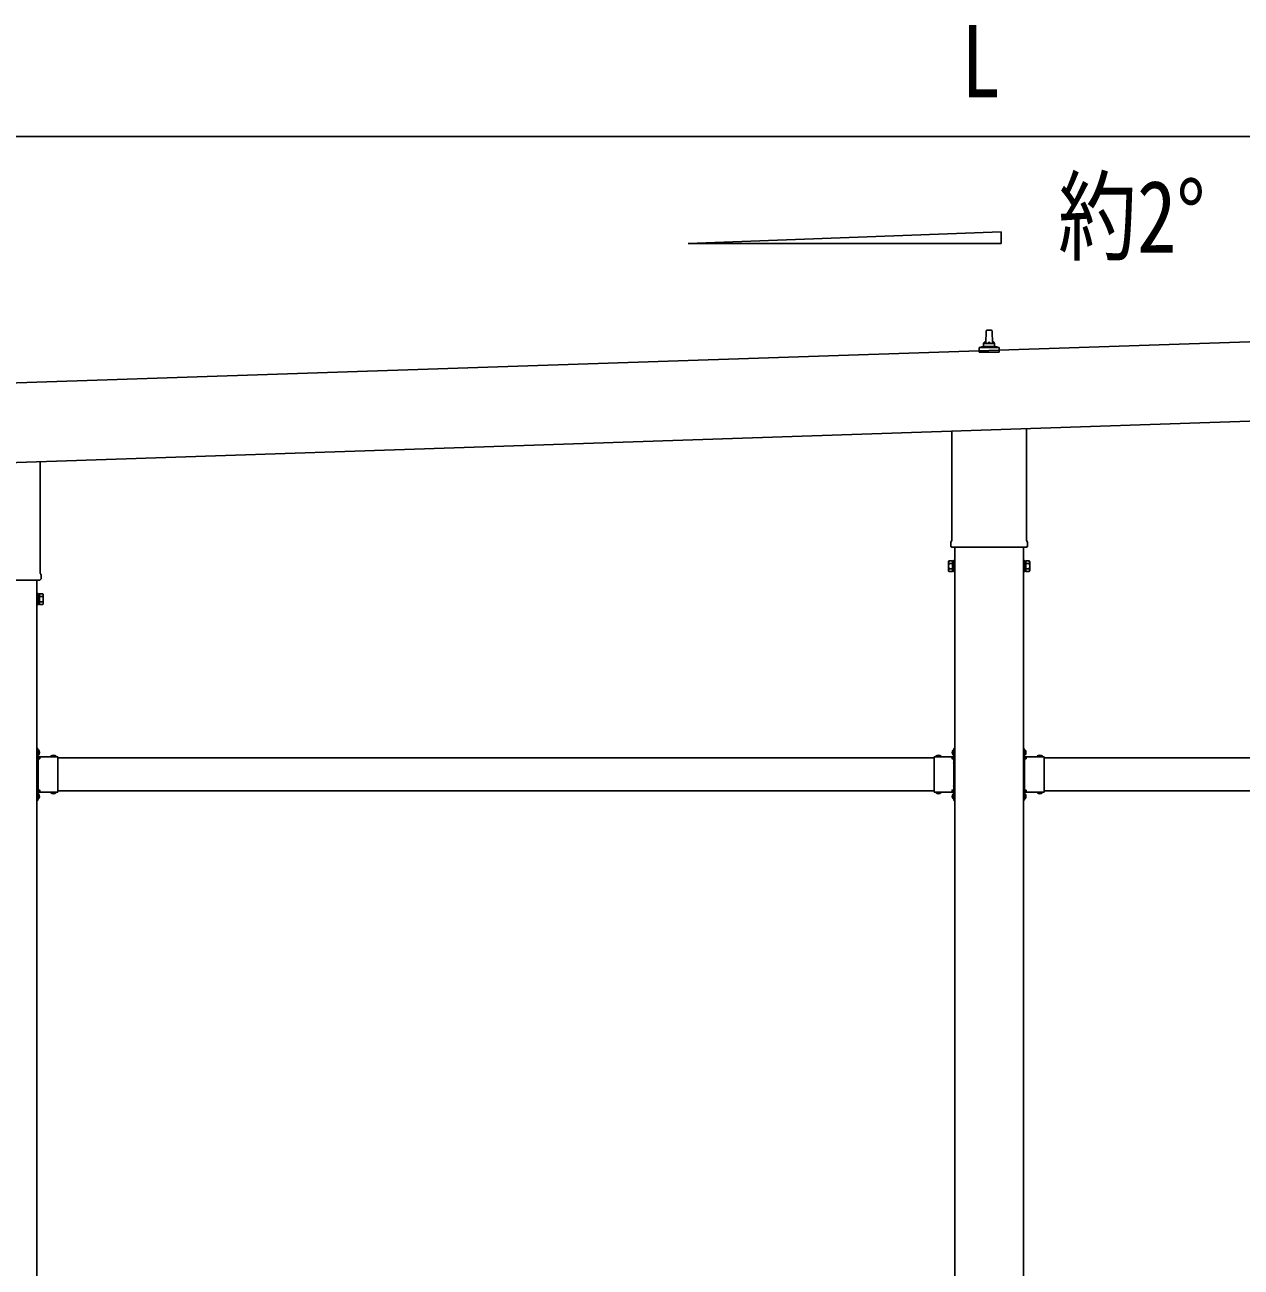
# Model space of a CAD drawing. Units: millimetres, scale not verified. Extents: x -16820 to 16820, y -11880 to 11880.
# Drawn here: x -2952 to -732, y -819 to 1448 of the extents above; entities that cross this region are included whole.
import ezdxf
from ezdxf.enums import TextEntityAlignment as Align

# ---------------------------------------------------------------- set-up
doc = ezdxf.new("R2010")
doc.units = ezdxf.units.MM
doc.header["$LTSCALE"] = 50
for name, color, linetype in [('0-2_USER1', 3, 'Continuous'), ('0-4_YKK_13', 4, 'Continuous'), ('0-5_YKK_A1', 4, 'Continuous'), ('0-6_YKK_D', 6, 'Continuous')]:
    doc.layers.add(name, color=color, linetype=linetype)
doc.styles.add('ＭＳ ゴシック', font='')
doc.styles.get('ＭＳ ゴシック').set_extended_font_data('MS Gothic')

msp = doc.modelspace()

# ---------------------------------------------------------------- linework, layer by layer
at = {"layer": '0-4_YKK_13'}
for p, q in [((-1197.92, 866.26), (-1197.19, 889.79)), ((-1196.19, 890.76), (-1187.65, 890.76)), ((-1186.65, 889.79), (-1185.92, 866.26)), ((-1201.92, 862.05), (-1201.92, 866.26)), ((-1200.92, 866.26), (-1182.92, 866.26)), ((-1181.92, 862.05), (-1181.92, 866.26)), ((-1210.17, 850.76), (-1210.17, 858.47)), ((-1173.67, 850.76), (-1210.17, 850.76)), ((-1209.79, 859.26), (-1174.05, 859.26)), ((-1209.41, 859.45), (-1202.69, 861.08)), ((-1202.3, 861.26), (-1181.54, 861.26)), ((-1174.44, 859.45), (-1181.16, 861.08)), ((-1173.67, 850.76), (-1173.67, 858.47)), ((-1260.22, 506.77), (-1260.22, 706.35)), ((-1123.62, 710.9), (-1123.62, 506.77)), ((-2923.62, 650.9), (-2923.62, 446.77)), ((-1261.92, 498), (-1261.92, 503.5)), ((-1121.92, 503.5), (-1121.92, 498)), ((-1123.98, 494.5), (-1259.86, 494.5)), ((-1265.92, 468.5), (-1265.16, 469.81)), ((-1265.92, 468.5), (-1265.92, 451.5)), ((-1258.92, 464.91), (-1265.16, 464.91)), ((-1258.92, 455.09), (-1265.16, 455.09)), ((-1124.92, 464.91), (-1118.68, 464.91)), ((-1124.92, 455.09), (-1118.68, 455.09)), ((-1117.92, 468.5), (-1118.68, 469.81)), ((-1117.92, 468.5), (-1117.92, 451.5)), ((-2923.98, 434.5), (-3059.86, 434.5)), ((-2921.92, 443.5), (-2921.92, 438)), ((-1265.92, 451.5), (-1265.16, 450.19)), ((-1258.92, 450.19), (-1265.16, 450.19)), ((-1256.42, 450.8), (-1258.92, 450.8)), ((-1127.42, 450.8), (-1124.92, 450.8)), ((-1124.92, 450.19), (-1118.68, 450.19)), ((-1117.92, 451.5), (-1118.68, 450.19)), ((-2917.92, 408.5), (-2918.68, 409.81)), ((-2917.92, 408.5), (-2917.92, 391.5)), ((-2927.42, 390.8), (-2924.92, 390.8)), ((-2924.92, 404.91), (-2918.68, 404.91)), ((-2924.92, 395.09), (-2918.68, 395.09)), ((-2924.92, 390.19), (-2918.68, 390.19)), ((-2917.92, 391.5), (-2918.68, 390.19)), ((-2927.82, 127.5), (-2929.42, 127.5)), ((-2929.42, 123), (-2927.82, 123)), ((-2927.82, 122), (-2929.42, 122)), ((-2923.72, 120), (-2929.42, 120)), ((-2927.82, 118), (-2929.42, 118)), ((-2929.42, 117), (-2927.82, 117)), ((-2927.82, 110.54), (-2927.82, 127.5)), ((-2927.82, 124.03), (-2927.82, 115.96)), ((-2927.82, 121.13), (-2925.16, 122.45)), ((-2927.82, 118.87), (-2925.16, 117.55)), ((-2926.96, 124.73), (-2927.12, 124.73)), ((-2926.96, 115.26), (-2927.12, 115.26)), ((-2900.55, 112.1), (-2901.87, 114.76)), ((-2898.3, 112.1), (-2896.97, 114.76)), ((-1285.55, 112.1), (-1286.87, 114.76)), ((-1283.3, 112.1), (-1281.97, 114.76)), ((-1260.12, 120), (-1254.42, 120)), ((-1256.02, 121.13), (-1258.68, 122.45)), ((-1256.02, 118.87), (-1258.68, 117.55)), ((-1256.88, 124.73), (-1256.72, 124.73)), ((-1256.88, 115.26), (-1256.72, 115.26)), ((-1256.02, 127.5), (-1254.42, 127.5)), ((-1256.02, 110.54), (-1256.02, 127.5)), ((-1256.02, 124.03), (-1256.02, 115.96)), ((-1254.42, 123), (-1256.02, 123)), ((-1256.02, 122), (-1254.42, 122)), ((-1256.02, 118), (-1254.42, 118)), ((-1254.42, 117), (-1256.02, 117)), ((-1127.82, 127.5), (-1129.42, 127.5)), ((-1129.42, 123), (-1127.82, 123)), ((-1127.82, 122), (-1129.42, 122)), ((-1123.72, 120), (-1129.42, 120)), ((-1127.82, 118), (-1129.42, 118)), ((-1129.42, 117), (-1127.82, 117)), ((-1127.82, 110.54), (-1127.82, 127.5)), ((-1127.82, 124.03), (-1127.82, 115.96)), ((-1127.82, 121.13), (-1125.16, 122.45)), ((-1127.82, 118.87), (-1125.16, 117.55)), ((-1126.96, 124.73), (-1127.12, 124.73)), ((-1126.96, 115.26), (-1127.12, 115.26)), ((-1100.55, 112.1), (-1101.87, 114.76)), ((-1098.3, 112.1), (-1096.97, 114.76)), ((-2891.42, 112.1), (-2927.82, 112.1)), ((-2927.42, 110.5), (-2924.42, 110.5)), ((-2927.42, 101.71), (-2927.42, 108.5)), ((-2927.42, 59.71), (-2927.42, 100.29)), ((-2904.16, 112.96), (-2904.16, 112.8)), ((-2895.39, 112.1), (-2903.46, 112.1)), ((-2894.69, 112.96), (-2894.69, 112.8)), ((-2891.42, 101.71), (-2891.42, 112.1)), ((-2891.42, 59.71), (-2891.42, 100.29)), ((-1292.42, 101.71), (-1292.42, 112.1)), ((-1292.42, 112.1), (-1256.02, 112.1)), ((-1292.42, 59.71), (-1292.42, 100.29)), ((-1289.16, 112.96), (-1289.16, 112.8)), ((-1288.46, 112.1), (-1280.39, 112.1)), ((-1279.69, 112.96), (-1279.69, 112.8)), ((-1256.42, 110.5), (-1259.42, 110.5)), ((-1256.42, 101.71), (-1256.42, 108.5)), ((-1256.42, 59.71), (-1256.42, 100.29)), ((-1091.42, 112.1), (-1127.82, 112.1)), ((-1127.42, 110.5), (-1124.42, 110.5)), ((-1127.42, 101.71), (-1127.42, 108.5)), ((-1127.42, 59.71), (-1127.42, 100.29)), ((-1104.16, 112.96), (-1104.16, 112.8)), ((-1095.39, 112.1), (-1103.46, 112.1)), ((-1094.69, 112.96), (-1094.69, 112.8)), ((-1091.42, 101.71), (-1091.42, 112.1)), ((-1091.42, 59.71), (-1091.42, 100.29)), ((-2927.82, 32.5), (-2927.82, 49.46)), ((-2891.42, 47.9), (-2927.82, 47.9)), ((-2927.42, 51.5), (-2927.42, 58.29)), ((-2924.42, 49.5), (-2927.42, 49.5)), ((-2904.16, 47.04), (-2904.16, 47.2)), ((-2895.39, 47.9), (-2903.46, 47.9)), ((-2900.55, 47.9), (-2901.87, 45.24)), ((-2898.3, 47.9), (-2896.97, 45.24)), ((-2894.69, 47.04), (-2894.69, 47.2)), ((-2891.42, 47.9), (-2891.42, 58.29)), ((-1292.42, 47.9), (-1292.42, 58.29)), ((-1292.42, 47.9), (-1256.02, 47.9)), ((-1289.16, 47.04), (-1289.16, 47.2)), ((-1288.46, 47.9), (-1280.39, 47.9)), ((-1285.55, 47.9), (-1286.87, 45.24)), ((-1283.3, 47.9), (-1281.97, 45.24)), ((-1279.69, 47.04), (-1279.69, 47.2)), ((-1259.42, 49.5), (-1256.42, 49.5)), ((-1256.42, 51.5), (-1256.42, 58.29)), ((-1256.02, 32.5), (-1256.02, 49.46)), ((-1127.82, 32.5), (-1127.82, 49.46)), ((-1091.42, 47.9), (-1127.82, 47.9)), ((-1127.42, 51.5), (-1127.42, 58.29)), ((-1124.42, 49.5), (-1127.42, 49.5)), ((-1104.16, 47.04), (-1104.16, 47.2)), ((-1095.39, 47.9), (-1103.46, 47.9)), ((-1100.55, 47.9), (-1101.87, 45.24)), ((-1098.3, 47.9), (-1096.97, 45.24)), ((-1094.69, 47.04), (-1094.69, 47.2)), ((-1091.42, 47.9), (-1091.42, 58.29)), ((-2927.82, 42), (-2929.42, 42)), ((-2927.82, 38), (-2929.42, 38)), ((-2927.82, 32.5), (-2929.42, 32.5)), ((-2927.82, 44.03), (-2927.82, 35.96)), ((-2927.82, 41.13), (-2925.16, 42.45)), ((-2927.82, 38.87), (-2925.16, 37.55)), ((-2926.96, 44.73), (-2927.12, 44.73)), ((-2926.96, 35.26), (-2927.12, 35.26)), ((-1256.02, 41.13), (-1258.68, 42.45)), ((-1256.02, 38.87), (-1258.68, 37.55)), ((-1256.88, 44.73), (-1256.72, 44.73)), ((-1256.88, 35.26), (-1256.72, 35.26)), ((-1256.02, 44.03), (-1256.02, 35.96)), ((-1256.02, 42), (-1254.42, 42)), ((-1256.02, 38), (-1254.42, 38)), ((-1256.02, 32.5), (-1254.42, 32.5)), ((-1127.82, 42), (-1129.42, 42)), ((-1127.82, 38), (-1129.42, 38)), ((-1127.82, 32.5), (-1129.42, 32.5)), ((-1127.82, 44.03), (-1127.82, 35.96)), ((-1127.82, 41.13), (-1125.16, 42.45)), ((-1127.82, 38.87), (-1125.16, 37.55)), ((-1126.96, 44.73), (-1127.12, 44.73)), ((-1126.96, 35.26), (-1127.12, 35.26))]:
    msp.add_line(p, q, dxfattribs=at)
for points in [[(-1258.92, 450.19), (-1258.92, 469.81), (-1265.16, 469.81)], [(-1258.92, 450.8), (-1258.92, 469.2), (-1256.42, 469.2)], [(-1124.92, 450.8), (-1124.92, 469.2), (-1127.42, 469.2)], [(-1124.92, 450.19), (-1124.92, 469.81), (-1118.68, 469.81)], [(-2924.92, 390.8), (-2924.92, 409.2), (-2927.42, 409.2)], [(-2924.92, 390.19), (-2924.92, 409.81), (-2918.68, 409.81)], [(-2929.42, 112.5), (-2929.42, 118.5), (-2929.42, 121.5), (-2929.42, 127.5)], [(-1254.42, 112.5), (-1254.42, 118.5), (-1254.42, 121.5), (-1254.42, 127.5)], [(-1129.42, 112.5), (-1129.42, 118.5), (-1129.42, 121.5), (-1129.42, 127.5)], [(-2927.42, 108.5), (-2924.42, 108.5), (-2924.42, 112.1)], [(-1256.42, 108.5), (-1259.42, 108.5), (-1259.42, 112.1)], [(-1127.42, 108.5), (-1124.42, 108.5), (-1124.42, 112.1)], [(-2929.42, 32.5), (-2929.42, 38.5), (-2929.42, 41.5), (-2929.42, 47.5)], [(-2927.42, 51.5), (-2924.42, 51.5), (-2924.42, 47.9)], [(-1256.42, 51.5), (-1259.42, 51.5), (-1259.42, 47.9)], [(-1254.42, 32.5), (-1254.42, 38.5), (-1254.42, 41.5), (-1254.42, 47.5)], [(-1129.42, 32.5), (-1129.42, 38.5), (-1129.42, 41.5), (-1129.42, 47.5)], [(-1127.42, 51.5), (-1124.42, 51.5), (-1124.42, 47.9)]]:
    msp.add_lwpolyline(points, dxfattribs=at)
for points in [[(-1256.42, 449.5), (-1256.42, 470.5), (-1254.42, 470.5), (-1254.42, 449.5)], [(-1127.42, 449.5), (-1127.42, 470.5), (-1129.42, 470.5), (-1129.42, 449.5)], [(-2927.42, 389.5), (-2927.42, 410.5), (-2929.42, 410.5), (-2929.42, 389.5)]]:
    msp.add_lwpolyline(points, close=True, dxfattribs=at)
for centre, radius, start, end in [((-1196.19, 889.76), 1, 90, 178.60509), ((-1187.65, 889.76), 1, 1.39491, 90), ((-1202.92, 862.05), 1, 283.62699, 0), ((-1197.84, 865.63), 4.13, 90, 171.17633), ((-1200.92, 865.26), 1, 90, 180), ((-1188.59, 866.26), 4.83, 133.60282, 180), ((-1195.25, 866.26), 4.83, 0, 46.39718), ((-1186.01, 865.63), 4.13, 8.82367, 90), ((-1182.92, 865.26), 1, 0, 90), ((-1180.92, 862.05), 1, 180, 256.37301), ((-1209.17, 858.47), 1, 103.62699, 180), ((-1174.67, 858.47), 1, 0, 76.37301), ((-1257.92, 503.5), 4, 125.09963, 180), ((-1125.92, 503.5), 4, 0, 54.90037), ((-1257.92, 498), 4, 180, 194.47751), ((-1257.92, 498), 4, 194.47751, 241.04498), ((-1125.92, 498), 4, 298.95502, 345.52249), ((-1125.92, 498), 4, 345.52249, 0), ((-1261.58, 467.36), 4.34, 145.61575, 214.38425), ((-1249.68, 460), 16.24, 162.41205, 197.58795), ((-1261.58, 452.64), 4.34, 145.61575, 214.38425), ((-1122.27, 467.36), 4.34, 325.61575, 34.38425), ((-1134.16, 460), 16.24, 342.41205, 17.58795), ((-1122.27, 452.64), 4.34, 325.61575, 34.38425), ((-2925.92, 438), 4, 298.95502, 345.52249), ((-2925.92, 443.5), 4, 0, 54.90037), ((-2925.92, 438), 4, 345.52249, 0), ((-2922.27, 407.36), 4.34, 325.61575, 34.38425), ((-2934.16, 400), 16.24, 342.41205, 17.58795), ((-2922.27, 392.64), 4.34, 325.61575, 34.38425), ((-2927.12, 124.03), 0.7, 90, 180), ((-2927.12, 115.96), 0.7, 180, 270), ((-2926.96, 123.87), 0.862, 39.12355, 90), ((-2926.96, 116.13), 0.862, 270, 320.87645), ((-2931.72, 120), 7, 0, 39.12355), ((-2931.72, 120), 7, 320.87645, 0), ((-2903.29, 112.96), 0.862, 129.12355, 180), ((-2899.42, 108.2), 7, 90, 129.12355), ((-2899.42, 108.2), 7, 50.87645, 90), ((-2895.55, 112.96), 0.862, 0, 50.87645), ((-1288.29, 112.96), 0.862, 129.12355, 180), ((-1284.42, 108.2), 7, 90, 129.12355), ((-1284.42, 108.2), 7, 50.87645, 90), ((-1280.55, 112.96), 0.862, 0, 50.87645), ((-1252.12, 120), 7, 140.87645, 180), ((-1252.12, 120), 7, 180, 219.12355), ((-1256.88, 123.87), 0.862, 90, 140.87645), ((-1256.88, 116.13), 0.862, 219.12355, 270), ((-1256.72, 124.03), 0.7, 0, 90), ((-1256.72, 115.96), 0.7, 270, 0), ((-1127.12, 124.03), 0.7, 90, 180), ((-1127.12, 115.96), 0.7, 180, 270), ((-1126.96, 123.87), 0.862, 39.12355, 90), ((-1126.96, 116.13), 0.862, 270, 320.87645), ((-1131.72, 120), 7, 0, 39.12355), ((-1131.72, 120), 7, 320.87645, 0), ((-1103.29, 112.96), 0.862, 129.12355, 180), ((-1099.42, 108.2), 7, 90, 129.12355), ((-1099.42, 108.2), 7, 50.87645, 90), ((-1095.55, 112.96), 0.862, 0, 50.87645), ((-2927.42, 112.5), 2, 180, 270), ((-2928.12, 101), 1, 314.427, 45.573), ((-2903.46, 112.8), 0.7, 180, 270), ((-2895.39, 112.8), 0.7, 270, 0), ((-2890.72, 101), 1, 134.427, 225.573), ((-1293.12, 101), 1, 314.427, 45.573), ((-1288.46, 112.8), 0.7, 180, 270), ((-1280.39, 112.8), 0.7, 270, 0), ((-1255.72, 101), 1, 134.427, 225.573), ((-1256.42, 112.5), 2, 270, 0), ((-1127.42, 112.5), 2, 180, 270), ((-1128.12, 101), 1, 314.427, 45.573), ((-1103.46, 112.8), 0.7, 180, 270), ((-1095.39, 112.8), 0.7, 270, 0), ((-1090.72, 101), 1, 134.427, 225.573), ((-2927.42, 47.5), 2, 90, 180), ((-2928.12, 59), 1, 314.427, 45.573), ((-2903.46, 47.2), 0.7, 90, 180), ((-2903.29, 47.04), 0.862, 180, 230.87645), ((-2899.42, 51.8), 7, 230.87645, 270), ((-2899.42, 51.8), 7, 270, 309.12355), ((-2895.39, 47.2), 0.7, 0, 90), ((-2895.55, 47.04), 0.862, 309.12355, 0), ((-2890.72, 59), 1, 134.427, 225.573), ((-1293.12, 59), 1, 314.427, 45.573), ((-1288.46, 47.2), 0.7, 90, 180), ((-1288.29, 47.04), 0.862, 180, 230.87645), ((-1284.42, 51.8), 7, 230.87645, 270), ((-1284.42, 51.8), 7, 270, 309.12355), ((-1280.39, 47.2), 0.7, 0, 90), ((-1280.55, 47.04), 0.862, 309.12355, 0), ((-1255.72, 59), 1, 134.427, 225.573), ((-1256.42, 47.5), 2, 0, 90), ((-1127.42, 47.5), 2, 90, 180), ((-1128.12, 59), 1, 314.427, 45.573), ((-1103.46, 47.2), 0.7, 90, 180), ((-1103.29, 47.04), 0.862, 180, 230.87645), ((-1099.42, 51.8), 7, 230.87645, 270), ((-1099.42, 51.8), 7, 270, 309.12355), ((-1095.39, 47.2), 0.7, 0, 90), ((-1095.55, 47.04), 0.862, 309.12355, 0), ((-1090.72, 59), 1, 134.427, 225.573), ((-2927.12, 44.03), 0.7, 90, 180), ((-2927.12, 35.96), 0.7, 180, 270), ((-2926.96, 43.87), 0.862, 39.12355, 90), ((-2926.96, 36.13), 0.862, 270, 320.87645), ((-2931.72, 40), 7, 0, 39.12355), ((-2931.72, 40), 7, 320.87645, 0), ((-1252.12, 40), 7, 140.87645, 180), ((-1252.12, 40), 7, 180, 219.12355), ((-1256.88, 43.87), 0.862, 90, 140.87645), ((-1256.88, 36.13), 0.862, 219.12355, 270), ((-1256.72, 44.03), 0.7, 0, 90), ((-1256.72, 35.96), 0.7, 270, 0), ((-1127.12, 44.03), 0.7, 90, 180), ((-1127.12, 35.96), 0.7, 180, 270), ((-1126.96, 43.87), 0.862, 39.12355, 90), ((-1126.96, 36.13), 0.862, 270, 320.87645), ((-1131.72, 40), 7, 0, 39.12355), ((-1131.72, 40), 7, 320.87645, 0)]:
    msp.add_arc(centre, radius, start, end, dxfattribs=at)
at = {"layer": '0-5_YKK_A1'}
for p, q in [((-1741.39, 1049.08), (-1170.19, 1070.19)), ((-1170.19, 1070.19), (-1170.19, 1049.08)), ((-1170.19, 1049.08), (-1741.39, 1049.08)), ((1498.92, 943.37), (-3893.15, 763.66)), ((-3888.32, 618.74), (1503.75, 798.48)), ((-1254.42, 494.5), (-1254.42, -2363)), ((-1129.42, -2363), (-1129.42, 494.5)), ((-2929.42, -2363), (-2929.42, 434.5)), ((-2891.42, 110), (-1292.42, 110)), ((-1091.42, 110), (507.58, 110)), ((-2924.42, 50), (-2928.92, 50)), ((-2891.42, 50), (-1292.42, 50)), ((-1259.42, 50), (-1254.92, 50)), ((-1124.42, 50), (-1128.92, 50)), ((-1091.42, 50), (507.58, 50))]:
    msp.add_line(p, q, dxfattribs=at)
for points in [[(-2924.42, 110), (-2928.92, 110), (-2928.92, 50)], [(-1259.42, 110), (-1254.92, 110), (-1254.92, 50)], [(-1124.42, 110), (-1128.92, 110), (-1128.92, 50)]]:
    msp.add_lwpolyline(points, dxfattribs=at)
at = {"layer": '0-6_YKK_D'}
msp.add_line((1321.23, 1244.45), (-3710.62, 1244.45), dxfattribs=at)

# ---------------------------------------------------------------- texts
at = {"layer": '0-2_USER1', "style": 'ＭＳ ゴシック', "width": 0.8}
msp.add_text('約2°', height=132, dxfattribs=at).set_placement((-1066.1, 992.74), align=Align.BOTTOM_LEFT)
at = {"layer": '0-6_YKK_D', "style": 'ＭＳ ゴシック', "width": 0.8}
msp.add_text('L', height=132, dxfattribs=at).set_placement((-1242.69, 1276.45), align=Align.BOTTOM_LEFT)

doc.saveas('drawing.dxf')
